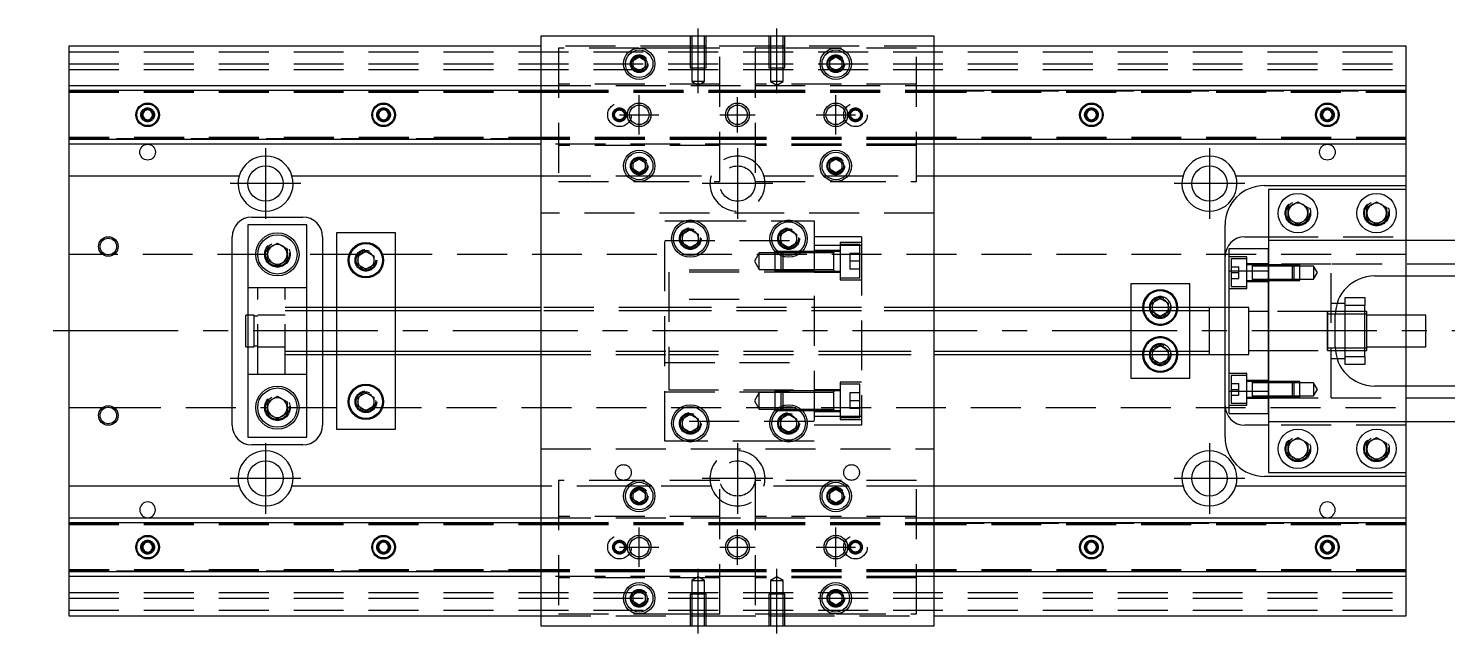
# Model space of a CAD drawing. Extents: x -10 to 547, y -285 to 77.
# Drawn here: x -10.3 to 350.6, y -77 to 77 of the extents above; entities that cross this region are included whole.
import ezdxf

# ---------------------------------------------------------------- set-up
doc = ezdxf.new("R2010")
doc.units = 0
doc.linetypes.add('CENTER', pattern=[50.8, 31.75, -6.35, 6.35, -6.35])
doc.linetypes.add('DASHED', pattern=[19.05, 12.7, -6.35])
doc.layers.get('0').update_dxf_attribs({"linetype": 'CONTINUOUS'})
doc.layers.add('CENTER', color=1, linetype='CENTER')

msp = doc.modelspace()

# ---------------------------------------------------------------- linework, layer by layer
at = {"color": 7, "linetype": 'CONTINUOUS'}
for p, q in [((0, 72.5), (0, 62.5)), ((120, 72.5), (0, 72.5)), ((220, 75), (120, 75)), ((120, 75), (120, -75)), ((220, -75), (220, 75)), ((340, 72.5), (220, 72.5)), ((340, 62.5), (340, 72.5)), ((143.5, 68.866026), (145, 69.73205)), ((143.5, 67.133974), (143.5, 68.866026)), ((145, 69.73205), (146.5, 68.866026)), ((146.5, 68.866026), (146.5, 67.133974)), ((193.5, 68.866026), (195, 69.73205)), ((193.5, 67.133974), (193.5, 68.866026)), ((195, 69.73205), (196.5, 68.866026)), ((196.5, 68.866026), (196.5, 67.133974)), ((145, 66.26795), (143.5, 67.133974)), ((146.5, 67.133974), (145, 66.26795)), ((195, 66.26795), (193.5, 67.133974)), ((196.5, 67.133974), (195, 66.26795)), ((0, 62.5), (120, 62.5)), ((0, 62.5), (0, 61.247728)), ((220, 62.5), (340, 62.5)), ((340, 61.247728), (340, 62.5)), ((0, 61.247728), (120, 61.247728)), ((0, 61.247728), (0, 48.752272)), ((220, 61.247728), (340, 61.247728)), ((340, 48.752272), (340, 61.247728)), ((18.75, 55.721688), (20, 56.443376)), ((18.75, 54.278312), (18.75, 55.721688)), ((20, 53.556624), (18.75, 54.278312)), ((20, 56.443376), (21.25, 55.721688)), ((21.25, 54.278312), (20, 53.556624)), ((21.25, 55.721688), (21.25, 54.278312)), ((78.75, 55.721688), (80, 56.443376)), ((78.75, 54.278312), (78.75, 55.721688)), ((80, 53.556624), (78.75, 54.278312)), ((80, 56.443376), (81.25, 55.721688)), ((81.25, 54.278312), (80, 53.556624)), ((81.25, 55.721688), (81.25, 54.278312)), ((258.75, 55.721688), (260, 56.443376)), ((258.75, 54.278312), (258.75, 55.721688)), ((260, 53.556624), (258.75, 54.278312)), ((260, 56.443376), (261.25, 55.721688)), ((261.25, 54.278312), (260, 53.556624)), ((261.25, 55.721688), (261.25, 54.278312)), ((318.75, 55.721688), (320, 56.443376)), ((318.75, 54.278312), (318.75, 55.721688)), ((320, 53.556624), (318.75, 54.278312)), ((320, 56.443376), (321.25, 55.721688)), ((321.25, 54.278312), (320, 53.556624)), ((321.25, 55.721688), (321.25, 54.278312)), ((120, 48.752272), (0, 48.752272)), ((0, 48.752272), (0, 47.5)), ((120, 47.5), (0, 47.5)), ((0, 47.5), (0, 39.5)), ((340, 48.752272), (220, 48.752272)), ((340, 47.5), (220, 47.5)), ((340, 47.5), (340, 48.752272)), ((340, 39.5), (340, 47.5)), ((143.5, 42.866026), (145, 43.73205)), ((145, 43.73205), (146.5, 42.866026)), ((193.5, 42.866026), (195, 43.73205)), ((195, 43.73205), (196.5, 42.866026)), ((143.5, 41.133974), (143.5, 42.866026)), ((145, 40.26795), (143.5, 41.133974)), ((146.5, 41.133974), (145, 40.26795)), ((146.5, 42.866026), (146.5, 41.133974)), ((193.5, 41.133974), (193.5, 42.866026)), ((195, 40.26795), (193.5, 41.133974)), ((196.5, 41.133974), (195, 40.26795)), ((196.5, 42.866026), (196.5, 41.133974)), ((0, 39.5), (43.291796, 39.5)), ((0, 39.5), (0, -39.5)), ((56.708204, 39.5), (120, 39.5)), ((220, 39.5), (283.291796, 39.5)), ((296.708204, 39.5), (340, 39.5)), ((304, 37), (340, 37)), ((340, 37), (340, 39.5)), ((340, 36), (340, 37)), ((340, 36), (305, 36)), ((305, 36), (305, 23)), ((310, 31.443376), (312.5, 32.886752)), ((312.5, 32.886752), (315, 31.443376)), ((330, 31.443376), (332.5, 32.886752)), ((332.5, 32.886752), (335, 31.443376)), ((340, 23), (340, 36)), ((46.5, 29), (59.5, 29)), ((310, 28.556624), (310, 31.443376)), ((315, 31.443376), (315, 28.556624)), ((330, 28.556624), (330, 31.443376)), ((335, 31.443376), (335, 28.556624)), ((60.5, 27), (45.5, 27)), ((45.5, 27), (45.5, -27)), ((60.5, -27), (60.5, 27)), ((156, 24.6547), (158, 25.809402)), ((158, 25.809402), (160, 24.6547)), ((181, 24.6547), (183, 25.809402)), ((183, 25.809402), (185, 24.6547)), ((294, 6), (294, 27)), ((312.5, 27.113248), (310, 28.556624)), ((315, 28.556624), (312.5, 27.113248)), ((332.5, 27.113248), (330, 28.556624)), ((335, 28.556624), (332.5, 27.113248)), ((41.5, -24), (41.5, 24)), ((50.5, 20.943376), (53, 22.386752)), ((53, 22.386752), (55.5, 20.943376)), ((64.5, 24), (64.5, 6)), ((83, 25), (68, 25)), ((68, 25), (68, 6)), ((83, 6), (83, 25)), ((156, 22.3453), (156, 24.6547)), ((158, 21.190598), (156, 22.3453)), ((160, 22.3453), (158, 21.190598)), ((160, 24.6547), (160, 22.3453)), ((181, 22.3453), (181, 24.6547)), ((183, 21.190598), (181, 22.3453)), ((185, 22.3453), (183, 21.190598)), ((185, 24.6547), (185, 22.3453)), ((299, 24), (305, 24)), ((305, 23), (305, 15.32971)), ((377, 23), (305, 23)), ((50.5, 18.056624), (50.5, 20.943376)), ((53, 16.613248), (50.5, 18.056624)), ((55.5, 18.056624), (53, 16.613248)), ((55.5, 20.943376), (55.5, 18.056624)), ((73.5, 19.1547), (75.5, 20.309402)), ((73.5, 16.8453), (73.5, 19.1547)), ((75.5, 20.309402), (77.5, 19.1547)), ((77.5, 19.1547), (77.5, 16.8453)), ((295, 15.32971), (295, 21)), ((295, 21), (305, 21)), ((75.5, 15.690598), (73.5, 16.8453)), ((77.5, 16.8453), (75.5, 15.690598)), ((295, 15.32971), (305, 15.32971)), ((295, -15.32971), (295, 15.32971)), ((305, 15.32971), (305, -15.32971)), ((305, -15.32971), (305, 15.32971)), ((285, 12), (270, 12)), ((270, 12), (270, 6)), ((285, 6), (285, 12)), ((332, 14), (357, 14)), ((340, 4), (340, 14)), ((275.5, 7.1547), (277.5, 8.309402)), ((277.5, 8.309402), (279.5, 7.1547)), ((324.5, 8.5), (329.5, 8.5)), ((324.5, 6.5), (324.5, 8.5)), ((329.5, 8.5), (329.5, 6.5)), ((45, 0), (45, 4)), ((45.5, 4), (45, 4)), ((120, 6), (60.5, 6)), ((290, 6), (220, 6)), ((275.5, 6), (275.5, 7.1547)), ((279.5, 7.1547), (279.5, 6)), ((290, 6), (289.995, 6)), ((290, -6.000006), (290, 6.000006)), ((290, 5.125), (290, 6.000006)), ((290, -5.999164), (290, 6)), ((290.005, 6), (290, 6)), ((295, 6), (290, 6)), ((290, -5.125), (290, 5.125)), ((322, -4), (322, 4)), ((324.5, 4.25), (322.003126, 4.25)), ((324.5, 7), (322.460608, 7)), ((329.5, 6.5), (324.5, 6.5)), ((324.5, -6.5), (324.5, 6.5)), ((329.5, 4.25), (324.5, 4.25)), ((329.5, -6.5), (329.5, 6.5)), ((330, 5), (329.5, 5)), ((330, 4.25), (329.5, 4.25)), ((330, 0), (330, 5)), ((345, 4), (330, 4)), ((345, 0), (345, 4)), ((45, -4), (45, 0)), ((330, -5), (330, 0)), ((345, -4), (345, 0)), ((45, -4), (45.5, -4)), ((60.5, -6), (120, -6)), ((64.5, -6), (64.5, -24)), ((68, -6), (68, -25)), ((83, -25), (83, -6)), ((220, -6), (290, -6)), ((270, -6), (270, -12)), ((275.5, -7.1547), (275.5, -6)), ((277.5, -8.309402), (275.5, -7.1547)), ((279.5, -7.1547), (277.5, -8.309402)), ((279.5, -6), (279.5, -7.1547)), ((285, -12), (285, -6)), ((289.995, -6), (290, -6)), ((290, -6.000006), (290, -5.125)), ((290, -6), (290, -5.999164)), ((290, -6), (290.005, -6)), ((290, -6), (295, -6)), ((294, -27), (294, -6)), ((322.003126, -4.25), (324.5, -4.25)), ((322.460608, -7), (324.5, -7)), ((324.5, -4.25), (329.5, -4.25)), ((324.5, -6.5), (329.5, -6.5)), ((324.5, -8.5), (324.5, -6.5)), ((329.5, -4.25), (330, -4.25)), ((329.5, -5), (330, -5)), ((329.5, -6.5), (329.5, -8.5)), ((330, -4), (345, -4)), ((340, -14), (340, -4)), ((329.5, -8.5), (324.5, -8.5)), ((270, -12), (285, -12)), ((357, -14), (332, -14)), ((50.5, -18.056624), (53, -16.613248)), ((53, -16.613248), (55.5, -18.056624)), ((73.5, -16.8453), (75.5, -15.690598)), ((73.5, -19.1547), (73.5, -16.8453)), ((75.5, -15.690598), (77.5, -16.8453)), ((77.5, -16.8453), (77.5, -19.1547)), ((295, -15.32971), (305, -15.32971)), ((295, -21), (295, -15.32971)), ((305, -15.32971), (305, -23)), ((50.5, -20.943376), (50.5, -18.056624)), ((53, -22.386752), (50.5, -20.943376)), ((55.5, -20.943376), (53, -22.386752)), ((55.5, -18.056624), (55.5, -20.943376)), ((75.5, -20.309402), (73.5, -19.1547)), ((77.5, -19.1547), (75.5, -20.309402)), ((156, -22.3453), (158, -21.190598)), ((158, -21.190598), (160, -22.3453)), ((181, -22.3453), (183, -21.190598)), ((183, -21.190598), (185, -22.3453)), ((295, -21), (305, -21)), ((68, -25), (83, -25)), ((156, -24.6547), (156, -22.3453)), ((158, -25.809402), (156, -24.6547)), ((160, -24.6547), (158, -25.809402)), ((160, -22.3453), (160, -24.6547)), ((181, -24.6547), (181, -22.3453)), ((183, -25.809402), (181, -24.6547)), ((185, -24.6547), (183, -25.809402)), ((185, -22.3453), (185, -24.6547)), ((305, -24), (299, -24)), ((305, -23), (377, -23)), ((305, -23), (305, -36)), ((340, -36), (340, -23)), ((45.5, -27), (60.5, -27)), ((310, -28.556624), (312.5, -27.113248)), ((310, -31.443376), (310, -28.556624)), ((312.5, -27.113248), (315, -28.556624)), ((315, -28.556624), (315, -31.443376)), ((330, -28.556624), (332.5, -27.113248)), ((330, -31.443376), (330, -28.556624)), ((332.5, -27.113248), (335, -28.556624)), ((335, -28.556624), (335, -31.443376)), ((59.5, -29), (46.5, -29)), ((312.5, -32.886752), (310, -31.443376)), ((315, -31.443376), (312.5, -32.886752)), ((332.5, -32.886752), (330, -31.443376)), ((335, -31.443376), (332.5, -32.886752)), ((305, -36), (340, -36)), ((340, -37), (340, -36)), ((43.291796, -39.5), (0, -39.5)), ((0, -39.5), (0, -47.5)), ((120, -39.5), (56.708204, -39.5)), ((283.291796, -39.5), (220, -39.5)), ((340, -39.5), (296.708204, -39.5)), ((340, -37), (304, -37)), ((340, -39.5), (340, -37)), ((340, -47.5), (340, -39.5)), ((143.5, -41.133974), (145, -40.26795)), ((143.5, -42.866026), (143.5, -41.133974)), ((145, -43.73205), (143.5, -42.866026)), ((145, -40.26795), (146.5, -41.133974)), ((146.5, -42.866026), (145, -43.73205)), ((146.5, -41.133974), (146.5, -42.866026)), ((193.5, -41.133974), (195, -40.26795)), ((193.5, -42.866026), (193.5, -41.133974)), ((195, -43.73205), (193.5, -42.866026)), ((195, -40.26795), (196.5, -41.133974)), ((196.5, -42.866026), (195, -43.73205)), ((196.5, -41.133974), (196.5, -42.866026)), ((0, -47.5), (120, -47.5)), ((0, -47.5), (0, -48.752272)), ((0, -48.752272), (120, -48.752272)), ((0, -48.752272), (0, -61.247728)), ((220, -47.5), (340, -47.5)), ((220, -48.752272), (340, -48.752272)), ((340, -48.752272), (340, -47.5)), ((340, -61.247728), (340, -48.752272)), ((18.75, -54.278312), (20, -53.556624)), ((20, -53.556624), (21.25, -54.278312)), ((78.75, -54.278312), (80, -53.556624)), ((80, -53.556624), (81.25, -54.278312)), ((258.75, -54.278312), (260, -53.556624)), ((260, -53.556624), (261.25, -54.278312)), ((318.75, -54.278312), (320, -53.556624)), ((320, -53.556624), (321.25, -54.278312)), ((18.75, -55.721688), (18.75, -54.278312)), ((20, -56.443376), (18.75, -55.721688)), ((21.25, -55.721688), (20, -56.443376)), ((21.25, -54.278312), (21.25, -55.721688)), ((78.75, -55.721688), (78.75, -54.278312)), ((80, -56.443376), (78.75, -55.721688)), ((81.25, -55.721688), (80, -56.443376)), ((81.25, -54.278312), (81.25, -55.721688)), ((258.75, -55.721688), (258.75, -54.278312)), ((260, -56.443376), (258.75, -55.721688)), ((261.25, -55.721688), (260, -56.443376)), ((261.25, -54.278312), (261.25, -55.721688)), ((318.75, -55.721688), (318.75, -54.278312)), ((320, -56.443376), (318.75, -55.721688)), ((321.25, -55.721688), (320, -56.443376)), ((321.25, -54.278312), (321.25, -55.721688)), ((0, -61.247728), (0, -62.5)), ((120, -61.247728), (0, -61.247728)), ((340, -61.247728), (220, -61.247728)), ((340, -62.5), (340, -61.247728)), ((120, -62.5), (0, -62.5)), ((0, -62.5), (0, -72.5)), ((340, -62.5), (220, -62.5)), ((340, -72.5), (340, -62.5)), ((143.5, -67.133974), (145, -66.26795)), ((143.5, -68.866026), (143.5, -67.133974)), ((145, -66.26795), (146.5, -67.133974)), ((146.5, -67.133974), (146.5, -68.866026)), ((193.5, -67.133974), (195, -66.26795)), ((193.5, -68.866026), (193.5, -67.133974)), ((195, -66.26795), (196.5, -67.133974)), ((196.5, -67.133974), (196.5, -68.866026)), ((145, -69.73205), (143.5, -68.866026)), ((146.5, -68.866026), (145, -69.73205)), ((195, -69.73205), (193.5, -68.866026)), ((196.5, -68.866026), (195, -69.73205)), ((0, -72.5), (120, -72.5)), ((120, -75), (220, -75)), ((220, -72.5), (340, -72.5))]:
    msp.add_line(p, q, dxfattribs=at)
at = {"color": 3, "linetype": 'DASHED'}
for p, q in [((158.000006, 72.5), (120, 72.5)), ((158.000006, 75), (158.000006, 67)), ((161.999994, 72.5), (158.000006, 72.5)), ((158.35, 75), (158.35, 67)), ((161.65, 67), (161.65, 75)), ((161.999994, 67), (161.999994, 75)), ((178.000006, 72.5), (161.999994, 72.5)), ((178.000006, 75), (178.000006, 67)), ((181.999994, 72.5), (178.000006, 72.5)), ((178.35, 75), (178.35, 67)), ((181.65, 67), (181.65, 75)), ((181.999994, 67), (181.999994, 75)), ((220, 72.5), (181.999994, 72.5)), ((0, 71), (340, 71)), ((145, 72), (124.5, 72)), ((124.5, 72), (124.5, 38)), ((158.000006, 72), (145, 72)), ((161.999994, 72), (158.000006, 72)), ((165.5, 72), (161.999994, 72)), ((165.5, 38), (165.5, 72)), ((174.5, 72), (174.5, 38)), ((178.000006, 72), (174.5, 72)), ((181.999994, 72), (178.000006, 72)), ((195, 72), (181.999994, 72)), ((215.5, 72), (195, 72)), ((215.5, 38), (215.5, 72)), ((0, 68), (340, 68)), ((0, 66.5), (340, 66.5)), ((146.973226, 68.326156), (147, 68)), ((158.000006, 67), (161.999994, 67)), ((158.35, 67), (158.35, 63.5)), ((161.65, 63.5), (161.65, 67)), ((178.000006, 67), (181.999994, 67)), ((178.35, 67), (178.35, 63.5)), ((181.65, 63.5), (181.65, 67)), ((196.973226, 68.326156), (197, 68)), ((120, 62.5), (174.5, 62.5)), ((165.5, 62.8), (124.5, 62.8)), ((161.65, 63.5), (158.35, 63.5)), ((158.35, 63.5), (160, 62.547372)), ((160, 62.547372), (161.65, 63.5)), ((215.5, 62.8), (174.5, 62.8)), ((174.5, 62.5), (215.5, 62.5)), ((181.65, 63.5), (178.35, 63.5)), ((178.35, 63.5), (180, 62.547372)), ((180, 62.547372), (181.65, 63.5)), ((215.5, 62.5), (220, 62.5)), ((0, 61.1147), (120, 61.1147)), ((0, 61.1), (124.5, 61.1)), ((0, 60.8), (124.5, 60.8)), ((120, 61.247728), (124.5, 61.247728)), ((120, 61.1147), (124.5, 61.1147)), ((124.5, 61.247728), (165.5, 61.247728)), ((124.5, 61.1147), (165.5, 61.1147)), ((124.5, 61.1), (165.5, 61.1)), ((124.5, 61.1), (165.5, 61.1)), ((124.5, 60.8), (165.5, 60.8)), ((124.5, 60.8), (165.5, 60.8)), ((165.5, 61.247728), (174.5, 61.247728)), ((165.5, 61.1147), (174.5, 61.1147)), ((165.5, 61.1), (174.5, 61.1)), ((165.5, 60.8), (174.5, 60.8)), ((174.5, 61.247728), (215.5, 61.247728)), ((174.5, 61.1147), (215.5, 61.1147)), ((174.5, 61.1), (215.5, 61.1)), ((174.5, 60.8), (215.5, 60.8)), ((215.5, 61.247728), (220, 61.247728)), ((215.5, 61.1147), (220, 61.1147)), ((215.5, 61.1), (340, 61.1)), ((215.5, 60.8), (340, 60.8)), ((220, 61.1147), (340, 61.1147)), ((21.477374, 55.25955), (21.5, 55)), ((78.5, 55), (78.52041, 55.24661)), ((258.5, 55), (258.52041, 55.24661)), ((321.477374, 55.25955), (321.5, 55)), ((124.5, 49.2), (0, 49.2)), ((124.5, 48.9), (0, 48.9)), ((120, 48.8853), (0, 48.8853)), ((124.5, 48.8853), (120, 48.8853)), ((124.5, 48.752272), (120, 48.752272)), ((174.5, 47.5), (120, 47.5)), ((165.5, 49.2), (124.5, 49.2)), ((165.5, 48.9), (124.5, 48.9)), ((165.5, 48.8853), (124.5, 48.8853)), ((165.5, 48.752272), (124.5, 48.752272)), ((165.5, 47.2), (124.5, 47.2)), ((174.5, 49.2), (165.5, 49.2)), ((174.5, 48.9), (165.5, 48.9)), ((174.5, 48.8853), (165.5, 48.8853)), ((174.5, 48.752272), (165.5, 48.752272)), ((215.5, 49.2), (174.5, 49.2)), ((215.5, 48.9), (174.5, 48.9)), ((215.5, 48.8853), (174.5, 48.8853)), ((215.5, 48.752272), (174.5, 48.752272)), ((215.5, 47.5), (174.5, 47.5)), ((215.5, 47.2), (174.5, 47.2)), ((340, 49.2), (215.5, 49.2)), ((340, 48.9), (215.5, 48.9)), ((220, 48.8853), (215.5, 48.8853)), ((220, 48.752272), (215.5, 48.752272)), ((220, 47.5), (215.5, 47.5)), ((340, 48.8853), (220, 48.8853)), ((143, 42), (143.030168, 42.346066)), ((196.973226, 42.326156), (197, 42)), ((120, 39.5), (141.877502, 39.5)), ((124.5, 38), (145, 38)), ((141.877502, 39.5), (142.55051, 39.5)), ((142.55051, 39.5), (147.44949, 39.5)), ((145, 38), (165.5, 38)), ((147.44949, 39.5), (148.122498, 39.5)), ((148.122498, 39.5), (163.291796, 39.5)), ((174.5, 38), (195, 38)), ((176.708204, 39.5), (191.877502, 39.5)), ((191.877502, 39.5), (192.55051, 39.5)), ((192.55051, 39.5), (197.44949, 39.5)), ((195, 38), (215.5, 38)), ((197.44949, 39.5), (198.122498, 39.5)), ((198.122498, 39.5), (215.5, 39.5)), ((215.5, 39.5), (220, 39.5)), ((220, 30), (120, 30)), ((309.5, 30), (309.520026, 30.346056)), ((335.477798, 30.364306), (335.5, 30)), ((151.5, 28), (156.47931, 28)), ((151.5, -28), (151.5, 28)), ((156.47931, 28), (159.52069, 28)), ((159.52069, 28), (181.47931, 28)), ((181.47931, 28), (184.52069, 28)), ((184.52069, 28), (189.5, 28)), ((189.5, 28), (189.5, -28)), ((151.5, 23), (189.5, 23)), ((160.483582, 23.786038), (160.5, 23.5)), ((185.483582, 23.786038), (185.5, 23.5)), ((201.5, 24), (189.5, 24)), ((201.5, 21.748564), (189.5, 21.748564)), ((196.1, 22.50352), (196.1, 13.00352)), ((201.5, 22.50352), (196.1, 22.50352)), ((201.1, 22.00352), (196.1, 22.00352)), ((201.1, 13.50352), (201.1, 22.00352)), ((201.5, 24), (201.5, 21.748564)), ((201.5, 21.748564), (201.5, -21.748564)), ((305, 24), (340, 24)), ((340, 14), (340, 23)), ((9.359688, 19.5), (0, 19.5)), ((50.5, 19.5), (10.640312, 19.5)), ((74.030306, 19.5), (55.5, 19.5)), ((55.977798, 19.864306), (56, 19.5)), ((73, 18), (73.012884, 18.253488)), ((340, 19.5), (76.969694, 19.5)), ((175.5, 19.85352), (174.287564, 17.75352)), ((175.5, 15.65352), (175.5, 19.85352)), ((179.5, 19.85352), (175.5, 19.85352)), ((179.5, 20.253516), (179.5, 15.253526)), ((179.532604, 20.253516), (179.5, 20.253516)), ((181.1, 19.85352), (179.5, 19.85352)), ((180.25722, 20.253516), (179.532604, 20.253516)), ((181.5, 20.253518), (180.25722, 20.253516)), ((181.5, 20.25352), (181.1, 19.85352)), ((181.1, 19.698356), (181.1, 19.85352)), ((185.183046, 19.85352), (181.1, 19.85352)), ((181.1, 19.146554), (181.1, 19.698356)), ((181.1, 15.65352), (181.1, 19.146554)), ((181.5, 20.25352), (181.5, 19.523506)), ((185.742786, 20.25352), (181.5, 20.25352)), ((185.74278, 20.253516), (181.5, 20.253518)), ((181.5, 19.523506), (181.5, 18.99306)), ((181.5, 18.99306), (181.5, 15.25352)), ((186.04396, 19.85352), (185.183046, 19.85352)), ((186.467396, 20.253516), (185.74278, 20.253516)), ((186.467402, 20.25352), (185.742786, 20.25352)), ((189.5, 19.85352), (186.04396, 19.85352)), ((189.5, 20.253516), (186.467396, 20.253516)), ((189.5, 20.25352), (186.467402, 20.25352)), ((196.1, 20.50352), (189.5, 20.50352)), ((194.505, 20.25352), (189.5, 20.25352)), ((194.5, 19.85352), (189.5, 19.85352)), ((196.1, 20.25352), (194.495, 20.25352)), ((194.5, 15.253516), (194.5, 20.253526)), ((194.5, 15.253516), (194.5, 20.253526)), ((194.5, 19.996122), (194.5, 20.25352)), ((194.5, 20.25352), (194.5, 19.996072)), ((194.5, 15.51097), (194.5, 19.996122)), ((198.6, 19.75352), (198.6, 17.75352)), ((201.1, 19.75352), (198.6, 19.75352)), ((299.5, 18.849242), (295, 18.849242)), ((295.5, 18.349242), (295.5, 11.349242)), ((299.5, 18.349242), (295.5, 18.349242)), ((299.5, 10.849242), (299.5, 18.849242)), ((305, 15.32971), (305, 21)), ((189.5, 15.5), (151.5, 15.5)), ((152.5, 15), (152.5, -15)), ((189.5, 15), (152.5, 15)), ((174.287564, 17.75352), (175.5, 15.65352)), ((175.5, 15.65352), (179.5, 15.65352)), ((179.5, 15.65352), (181.1, 15.65352)), ((179.5, 15.253526), (181.5, 15.253524)), ((181.1, 15.65352), (189.5, 15.65352)), ((181.1, 15.65352), (181.5, 15.25352)), ((181.5, 15.253524), (189.5, 15.253526)), ((181.5, 15.25352), (189.5, 15.25352)), ((189.5, 15.65352), (194.5, 15.65352)), ((189.5, 15.25352), (194.505, 15.25352)), ((189.5, 15.00352), (196.1, 15.00352)), ((194.495, 15.25352), (196.1, 15.25352)), ((194.5, 15.510988), (194.5, 15.25352)), ((194.5, 15.25352), (194.5, 15.51097)), ((198.6, 17.75352), (198.6, 15.75352)), ((201.1, 17.75352), (198.6, 17.75352)), ((201.1, 15.75352), (198.6, 15.75352)), ((295.5, 16.349242), (297.5, 16.349242)), ((295.5, 14.849242), (297.5, 14.849242)), ((297.5, 14.849242), (297.5, 16.349242)), ((297.5, 13.349242), (297.5, 14.849242)), ((305, 17.099242), (299.5, 17.099242)), ((300.9, 16.849242), (299.5, 16.849242)), ((300.9, 16.849242), (300.895, 16.849242)), ((300.9, 16.849248), (300.9, 12.849238)), ((300.9, 16.849248), (300.9, 12.849238)), ((300.9, 16.849242), (300.9, 16.63278)), ((300.905, 16.849242), (300.9, 16.849242)), ((305, 16.849242), (300.9, 16.849242)), ((300.9, 16.63278), (300.9, 13.065704)), ((305, 16.499242), (300.9, 16.499242)), ((321, 17), (305, 17)), ((311.15, 16.849242), (305, 16.849242)), ((311.15, 16.849238), (305, 16.849238)), ((311.5, 16.499242), (305, 16.499242)), ((311.15, 12.849242), (311.15, 16.849242)), ((311.5, 16.499242), (311.15, 16.849242)), ((313, 16.849238), (311.15, 16.849238)), ((311.5, 16.499242), (311.5, 13.199242)), ((313, 16.499242), (311.5, 16.499242)), ((313, 12.849248), (313, 16.849238)), ((316.5, 16.499242), (313, 16.499242)), ((316.5, 16.499242), (316.5, 13.199242)), ((317.452628, 14.849242), (316.5, 16.499242)), ((316.5, 13.199242), (317.452628, 14.849242)), ((321, -17), (321, 17)), ((372, 17), (321, 17)), ((48, 11), (45.5, 11)), ((48, -11), (48, 11)), ((55, 11), (48, 11)), ((55, -11), (55, 11)), ((60.5, 11), (55, 11)), ((196.1, 13.50352), (201.1, 13.50352)), ((196.1, 13.00352), (201.5, 13.00352)), ((295, 10.849242), (299.5, 10.849242)), ((295.5, 13.349242), (297.5, 13.349242)), ((295.5, 11.349242), (299.5, 11.349242)), ((299.5, 12.849242), (300.9, 12.849242)), ((299.5, 12.599242), (305, 12.599242)), ((300.895, 12.849242), (300.9, 12.849242)), ((300.9, 13.199242), (305, 13.199242)), ((300.9, 13.065704), (300.9, 12.849242)), ((300.9, 12.849242), (300.905, 12.849242)), ((300.9, 12.849242), (305, 12.849242)), ((305, 13.199242), (311.5, 13.199242)), ((305, 12.849248), (311.15, 12.849248)), ((305, 12.849242), (311.15, 12.849242)), ((311.15, 12.849242), (311.5, 13.199242)), ((311.15, 12.849248), (313, 12.849248)), ((311.5, 13.199242), (313, 13.199242)), ((313, 13.199242), (316.5, 13.199242)), ((189.5, 8), (151.5, 8)), ((47.1, 4), (45.5, 4)), ((47.1, 0), (47.1, 4)), ((48, 3.8), (47.1, 3.8)), ((55, 4), (48, 4)), ((60.5, 6), (55, 6)), ((60.5, 5.125), (55, 5.125)), ((64.5, 6), (64.5, 5.125)), ((64.5, 5.125), (64.5, -5.125)), ((68, 6), (68, 5.125)), ((68, 5.125), (68, -5.125)), ((83, 5.125), (83, 6)), ((83, -5.125), (83, 5.125)), ((152.5, 6), (120, 6)), ((152.5, 5.125), (120, 5.125)), ((201.5, 6), (152.5, 6)), ((201.5, 5.125), (152.5, 5.125)), ((220, 6), (201.5, 6)), ((220, 5.125), (201.5, 5.125)), ((270, 6), (270, 5.125)), ((270, 5.125), (270, -5.125)), ((275.5, 5.125), (275.5, 6)), ((275.5, 4.8453), (275.5, 5.125)), ((277.5, 3.690598), (275.5, 4.8453)), ((279.5, 4.8453), (277.5, 3.690598)), ((279.5, 6), (279.5, 5.125)), ((279.5, 5.125), (279.5, 4.8453)), ((279.983582, 6.286038), (280, 6)), ((285, 5.125), (285, 6)), ((285, -5.125), (285, 5.125)), ((294, -6), (294, 6)), ((300, 6), (295, 6)), ((300, 0), (300, 6)), ((305, 5), (300, 5)), ((320.005, 5), (305, 5)), ((321, 5), (319.995, 5)), ((320, -5.000006), (320, 5.000006)), ((320, 4.25), (320, 5.000006)), ((320, 4.43509), (320, 5)), ((320, 5), (320, 4.435078)), ((320, 4.435078), (320, -4.435962)), ((320, 4.25), (320, -4.25)), ((321, 4.25), (320, 4.25)), ((322.460608, 7), (321, 7)), ((322.050126, 5), (321, 5)), ((322.003126, 4.25), (321, 4.25)), ((324.5, 5), (322.050126, 5)), ((329.5, 5), (324.5, 5)), ((340, -4), (340, 4)), ((47.1, -4), (47.1, 0)), ((300, -6), (300, 0)), ((45.5, -4), (47.1, -4)), ((47.1, -3.8), (48, -3.8)), ((48, -4), (55, -4)), ((55, -5.125), (60.5, -5.125)), ((55, -6), (60.5, -6)), ((64.5, -5.125), (64.5, -6)), ((68, -5.125), (68, -6)), ((83, -6), (83, -5.125)), ((120, -5.125), (152.5, -5.125)), ((120, -6), (152.5, -6)), ((152.5, -5.125), (201.5, -5.125)), ((152.5, -6), (201.5, -6)), ((201.5, -5.125), (220, -5.125)), ((201.5, -6), (220, -6)), ((270, -5.125), (270, -6)), ((275.5, -4.8453), (277.5, -3.690598)), ((275.5, -5.125), (275.5, -4.8453)), ((275.5, -6), (275.5, -5.125)), ((277.5, -3.690598), (279.5, -4.8453)), ((279.5, -4.8453), (279.5, -5.125)), ((279.5, -5.125), (279.5, -6)), ((279.983582, -5.713962), (280, -6)), ((285, -6), (285, -5.125)), ((295, -6), (300, -6)), ((300, -5), (305, -5)), ((305, -5), (320.005, -5)), ((319.995, -5), (321, -5)), ((320, -5.000006), (320, -4.25)), ((320, -4.25), (321, -4.25)), ((320, -5), (320, -4.435962)), ((320, -4.435962), (320, -5)), ((321, -4.25), (322.003126, -4.25)), ((321, -5), (322.050126, -5)), ((321, -7), (322.460608, -7)), ((322.050126, -5), (324.5, -5)), ((324.5, -5), (329.5, -5)), ((151.5, -8), (189.5, -8)), ((45.5, -11), (48, -11)), ((48, -11), (55, -11)), ((55, -11), (60.5, -11)), ((196.1, -13.00352), (196.1, -22.50352)), ((201.5, -13.00352), (196.1, -13.00352)), ((201.1, -13.50352), (196.1, -13.50352)), ((201.1, -22.00352), (201.1, -13.50352)), ((299.5, -10.849242), (295, -10.849242)), ((295.5, -11.349242), (295.5, -18.349242)), ((299.5, -11.349242), (295.5, -11.349242)), ((295.5, -13.349242), (297.5, -13.349242)), ((297.5, -14.849242), (297.5, -13.349242)), ((299.5, -18.849242), (299.5, -10.849242)), ((305, -12.599242), (299.5, -12.599242)), ((300.9, -12.849242), (299.5, -12.849242)), ((300.9, -12.849242), (300.895, -12.849242)), ((300.9, -12.849238), (300.9, -16.849248)), ((300.9, -12.849238), (300.9, -16.849248)), ((300.9, -12.849242), (300.9, -13.065704)), ((300.905, -12.849242), (300.9, -12.849242)), ((305, -12.849242), (300.9, -12.849242)), ((300.9, -13.065704), (300.9, -16.63278)), ((305, -13.199242), (300.9, -13.199242)), ((311.15, -12.849242), (305, -12.849242)), ((311.15, -12.849248), (305, -12.849248)), ((311.5, -13.199242), (305, -13.199242)), ((311.15, -16.849242), (311.15, -12.849242)), ((311.5, -13.199242), (311.15, -12.849242)), ((313, -12.849248), (311.15, -12.849248)), ((311.5, -13.199242), (311.5, -16.499242)), ((313, -13.199242), (311.5, -13.199242)), ((313, -16.849238), (313, -12.849248)), ((316.5, -13.199242), (313, -13.199242)), ((316.5, -13.199242), (316.5, -16.499242)), ((317.452628, -14.849242), (316.5, -13.199242)), ((340, -23), (340, -14)), ((77.983582, -17.713962), (78, -18)), ((151.5, -15.5), (189.5, -15.5)), ((152.5, -15), (189.5, -15)), ((175.5, -15.65352), (174.287564, -17.75352)), ((174.287564, -17.75352), (175.5, -19.85352)), ((175.5, -19.85352), (175.5, -15.65352)), ((179.5, -15.65352), (175.5, -15.65352)), ((179.5, -15.253526), (179.5, -20.253516)), ((181.499994, -15.253526), (179.5, -15.253526)), ((181.1, -15.65352), (179.5, -15.65352)), ((181.5, -15.25352), (181.1, -15.65352)), ((181.1, -19.146554), (181.1, -15.65352)), ((189.5, -15.65352), (181.1, -15.65352)), ((189.5, -15.253526), (181.499994, -15.253526)), ((181.5, -15.25352), (181.5, -18.99306)), ((189.5, -15.25352), (181.5, -15.25352)), ((196.1, -15.00352), (189.5, -15.00352)), ((194.505, -15.25352), (189.5, -15.25352)), ((194.5, -15.65352), (189.5, -15.65352)), ((196.1, -15.25352), (194.495, -15.25352)), ((194.5, -20.253526), (194.5, -15.253516)), ((194.5, -20.253526), (194.5, -15.253516)), ((194.5, -15.51092), (194.5, -15.25352)), ((194.5, -15.25352), (194.5, -15.51097)), ((194.5, -19.996072), (194.5, -15.51092)), ((198.6, -15.75352), (198.6, -17.75352)), ((201.1, -15.75352), (198.6, -15.75352)), ((198.6, -17.75352), (198.6, -19.75352)), ((201.1, -17.75352), (198.6, -17.75352)), ((295.5, -14.849242), (297.5, -14.849242)), ((295.5, -16.349242), (297.5, -16.349242)), ((297.5, -16.349242), (297.5, -14.849242)), ((299.5, -16.849242), (300.9, -16.849242)), ((299.5, -17.099242), (305, -17.099242)), ((300.895, -16.849242), (300.9, -16.849242)), ((300.9, -16.499242), (305, -16.499242)), ((300.9, -16.63278), (300.9, -16.849242)), ((300.9, -16.849242), (300.905, -16.849242)), ((300.9, -16.849242), (305, -16.849242)), ((305, -21), (305, -15.32971)), ((305, -16.499242), (311.5, -16.499242)), ((305, -16.849238), (311.15, -16.849238)), ((305, -16.849242), (311.15, -16.849242)), ((305, -17), (321, -17)), ((311.15, -16.849242), (311.5, -16.499242)), ((311.15, -16.849238), (313, -16.849238)), ((311.5, -16.499242), (313, -16.499242)), ((313, -16.499242), (316.5, -16.499242)), ((316.5, -16.499242), (317.452628, -14.849242)), ((321, -17), (372, -17)), ((0, -19.5), (9.359688, -19.5)), ((10.640312, -19.5), (50.5, -19.5)), ((55.5, -19.5), (74.030306, -19.5)), ((55.977798, -19.135694), (56, -19.5)), ((76.969694, -19.5), (340, -19.5)), ((175.5, -19.85352), (179.5, -19.85352)), ((179.5, -19.85352), (181.1, -19.85352)), ((179.5, -20.253516), (179.532604, -20.253516)), ((179.532604, -20.253516), (180.25722, -20.253516)), ((180.25722, -20.253516), (181.499994, -20.253516)), ((181.1, -19.698356), (181.1, -19.146554)), ((181.1, -19.85352), (181.1, -19.698356)), ((181.1, -19.85352), (185.183046, -19.85352)), ((181.1, -19.85352), (181.5, -20.25352)), ((181.499994, -20.253516), (185.74278, -20.253516)), ((181.5, -18.99306), (181.5, -19.523506)), ((181.5, -19.523506), (181.5, -20.25352)), ((181.5, -20.25352), (185.742786, -20.25352)), ((185.183046, -19.85352), (186.04396, -19.85352)), ((185.74278, -20.253516), (186.467396, -20.253516)), ((185.742786, -20.25352), (186.467402, -20.25352)), ((186.04396, -19.85352), (189.5, -19.85352)), ((186.467396, -20.253516), (189.5, -20.253516)), ((186.467402, -20.25352), (189.5, -20.25352)), ((189.5, -19.85352), (194.5, -19.85352)), ((189.5, -20.25352), (194.505, -20.25352)), ((189.5, -20.50352), (196.1, -20.50352)), ((194.495, -20.25352), (196.1, -20.25352)), ((194.5, -19.996054), (194.5, -20.25352)), ((194.5, -20.25352), (194.5, -19.996072)), ((201.1, -19.75352), (198.6, -19.75352)), ((295, -18.849242), (299.5, -18.849242)), ((295.5, -18.349242), (299.5, -18.349242)), ((189.5, -23), (151.5, -23)), ((160.483582, -23.213962), (160.5, -23.5)), ((185.483582, -23.213962), (185.5, -23.5)), ((201.5, -21.748564), (189.5, -21.748564)), ((201.5, -24), (189.5, -24)), ((196.1, -22.00352), (201.1, -22.00352)), ((196.1, -22.50352), (201.5, -22.50352)), ((201.5, -21.748564), (201.5, -24)), ((340, -24), (305, -24)), ((156.47931, -28), (151.5, -28)), ((159.52069, -28), (156.47931, -28)), ((181.47931, -28), (159.52069, -28)), ((184.52069, -28), (181.47931, -28)), ((189.5, -28), (184.52069, -28)), ((120, -30), (220, -30)), ((309.5, -30), (309.520026, -29.653944)), ((335.477798, -29.635694), (335.5, -30)), ((141.877502, -39.5), (120, -39.5)), ((145, -38), (124.5, -38)), ((124.5, -38), (124.5, -72)), ((142.55051, -39.5), (141.877502, -39.5)), ((147.44949, -39.5), (142.55051, -39.5)), ((165.5, -38), (145, -38)), ((148.122498, -39.5), (147.44949, -39.5)), ((163.291796, -39.5), (148.122498, -39.5)), ((165.5, -72), (165.5, -38)), ((174.5, -38), (174.5, -72)), ((195, -38), (174.5, -38)), ((191.877502, -39.5), (176.708204, -39.5)), ((192.55051, -39.5), (191.877502, -39.5)), ((197.44949, -39.5), (192.55051, -39.5)), ((215.5, -38), (195, -38)), ((198.122498, -39.5), (197.44949, -39.5)), ((215.5, -39.5), (198.122498, -39.5)), ((215.5, -72), (215.5, -38)), ((220, -39.5), (215.5, -39.5)), ((146.973226, -41.673844), (147, -42)), ((196.973226, -41.673844), (197, -42)), ((0, -48.8853), (120, -48.8853)), ((0, -48.9), (124.5, -48.9)), ((0, -49.2), (124.5, -49.2)), ((120, -47.5), (174.5, -47.5)), ((120, -48.752272), (124.5, -48.752272)), ((120, -48.8853), (124.5, -48.8853)), ((165.5, -47.2), (124.5, -47.2)), ((124.5, -48.752272), (165.5, -48.752272)), ((124.5, -48.8853), (165.5, -48.8853)), ((124.5, -48.9), (165.5, -48.9)), ((124.5, -49.2), (165.5, -49.2)), ((165.5, -48.752272), (174.5, -48.752272)), ((165.5, -48.8853), (174.5, -48.8853)), ((165.5, -48.9), (174.5, -48.9)), ((165.5, -49.2), (174.5, -49.2)), ((215.5, -47.2), (174.5, -47.2)), ((174.5, -47.5), (215.5, -47.5)), ((174.5, -48.752272), (215.5, -48.752272)), ((174.5, -48.8853), (215.5, -48.8853)), ((174.5, -48.9), (215.5, -48.9)), ((174.5, -49.2), (215.5, -49.2)), ((215.5, -47.5), (220, -47.5)), ((215.5, -48.752272), (220, -48.752272)), ((215.5, -48.8853), (220, -48.8853)), ((215.5, -48.9), (340, -48.9)), ((215.5, -49.2), (340, -49.2)), ((220, -48.8853), (340, -48.8853)), ((21.477374, -54.74045), (21.5, -55)), ((81.477374, -54.74045), (81.5, -55)), ((261.477374, -54.74045), (261.5, -55)), ((318.5, -55), (318.52041, -54.75339)), ((124.5, -60.8), (0, -60.8)), ((124.5, -61.1), (0, -61.1)), ((120, -61.1147), (0, -61.1147)), ((124.5, -61.1147), (120, -61.1147)), ((124.5, -61.247728), (120, -61.247728)), ((165.5, -60.8), (124.5, -60.8)), ((165.5, -60.8), (124.5, -60.8)), ((165.5, -61.1), (124.5, -61.1)), ((165.5, -61.1), (124.5, -61.1)), ((165.5, -61.1147), (124.5, -61.1147)), ((165.5, -61.247728), (124.5, -61.247728)), ((174.5, -60.8), (165.5, -60.8)), ((174.5, -61.1), (165.5, -61.1)), ((174.5, -61.1147), (165.5, -61.1147)), ((174.5, -61.247728), (165.5, -61.247728)), ((215.5, -60.8), (174.5, -60.8)), ((215.5, -61.1), (174.5, -61.1)), ((215.5, -61.1147), (174.5, -61.1147)), ((215.5, -61.247728), (174.5, -61.247728)), ((340, -60.8), (215.5, -60.8)), ((340, -61.1), (215.5, -61.1)), ((220, -61.1147), (215.5, -61.1147)), ((220, -61.247728), (215.5, -61.247728)), ((340, -61.1147), (220, -61.1147)), ((174.5, -62.5), (120, -62.5)), ((165.5, -62.8), (124.5, -62.8)), ((160, -62.547372), (158.35, -63.5)), ((158.35, -63.5), (160, -63.5)), ((158.35, -63.5), (158.35, -67)), ((161.65, -63.5), (160, -62.547372)), ((160, -63.5), (161.65, -63.5)), ((161.65, -67), (161.65, -63.5)), ((215.5, -62.5), (174.5, -62.5)), ((215.5, -62.8), (174.5, -62.8)), ((180, -62.547372), (178.35, -63.5)), ((178.35, -63.5), (180, -63.5)), ((178.35, -63.5), (178.35, -67)), ((181.65, -63.5), (180, -62.547372)), ((180, -63.5), (181.65, -63.5)), ((181.65, -67), (181.65, -63.5)), ((220, -62.5), (215.5, -62.5)), ((0, -66.5), (340, -66.5)), ((0, -68), (340, -68)), ((146.973226, -67.673844), (147, -68)), ((161.999994, -67), (158.000006, -67)), ((158.000006, -67), (158.000006, -75)), ((158.35, -67), (158.35, -75)), ((161.65, -75), (161.65, -67)), ((161.999994, -75), (161.999994, -67)), ((181.999994, -67), (178.000006, -67)), ((178.000006, -67), (178.000006, -75)), ((178.35, -67), (178.35, -75)), ((181.65, -75), (181.65, -67)), ((181.999994, -75), (181.999994, -67)), ((196.973226, -67.673844), (197, -68)), ((0, -71), (340, -71)), ((124.5, -72), (145, -72)), ((145, -72), (158.000006, -72)), ((158.000006, -72), (161.999994, -72)), ((161.999994, -72), (165.5, -72)), ((174.5, -72), (178.000006, -72)), ((178.000006, -72), (181.999994, -72)), ((181.999994, -72), (195, -72)), ((195, -72), (215.5, -72)), ((120, -72.5), (158.000006, -72.5)), ((158.000006, -72.5), (161.999994, -72.5)), ((161.999994, -72.5), (178.000006, -72.5)), ((178.000006, -72.5), (181.999994, -72.5)), ((181.999994, -72.5), (220, -72.5))]:
    msp.add_line(p, q, dxfattribs=at)
at = {"color": 3, "linetype": 'CONTINUOUS'}
for p, q in [((120, 5.125), (60.5, 5.125)), ((290, 5.125), (220, 5.125)), ((60.5, -5.125), (120, -5.125)), ((220, -5.125), (290, -5.125))]:
    msp.add_line(p, q, dxfattribs=at)
at = {"color": 7, "linetype": 'CONTINUOUS'}
for centre, radius in [((145, 68), 4), ((145, 68), 3.5), ((195, 68), 4), ((195, 68), 3.5), ((20, 55), 3), ((20, 55), 2.75), ((80, 55), 3), ((80, 55), 2.75), ((170, 55), 3), ((260, 55), 3), ((260, 55), 2.75), ((320, 55), 3), ((320, 55), 2.75), ((145, 55), 2.5), ((170, 55), 2.5), ((195, 55), 2.5), ((20, 45.5), 2), ((320, 45.5), 2), ((145, 42), 4), ((145, 42), 3.5), ((195, 42), 4), ((195, 42), 3.5), ((50, 37.5), 4.5), ((290, 37.5), 4.5), ((312.5, 30), 5), ((332.5, 30), 5), ((158, 23.5), 4.75), ((158, 23.5), 4.25), ((183, 23.5), 4.75), ((183, 23.5), 4.25), ((10, 21.5), 2.1), ((53, 19.5), 5.5), ((53, 19.5), 5), ((75.5, 18), 4.5), ((75.5, 18), 4.25), ((53, -19.5), 5.5), ((75.5, -18), 4.5), ((75.5, -18), 4.25), ((53, -19.5), 5), ((10, -21.5), 2.1), ((158, -23.5), 4.75), ((158, -23.5), 4.25), ((183, -23.5), 4.75), ((183, -23.5), 4.25), ((312.5, -30), 5), ((332.5, -30), 5), ((50, -37.5), 4.5), ((290, -37.5), 4.5), ((145, -42), 4), ((145, -42), 3.5), ((195, -42), 4), ((195, -42), 3.5), ((20, -55), 3), ((20, -55), 2.75), ((80, -55), 3), ((80, -55), 2.75), ((145, -55), 2.5), ((170, -55), 3), ((170, -55), 2.5), ((195, -55), 2.5), ((260, -55), 3), ((260, -55), 2.75), ((320, -55), 3), ((320, -55), 2.75), ((145, -68), 4), ((145, -68), 3.5), ((195, -68), 4), ((195, -68), 3.5)]:
    msp.add_circle(centre, radius, dxfattribs=at)
at = {"color": 3, "linetype": 'DASHED'}
for centre, radius in [((145, 68), 2.25), ((145, 68), 2), ((195, 68), 2.25), ((195, 68), 2), ((140, 55), 3), ((200, 55), 3), ((20, 55), 1.75), ((20, 55), 1.5), ((80, 55), 1.75), ((80, 55), 1.5), ((140, 55), 1.75), ((140, 55), 1.5), ((140, 55), 1.25), ((200, 55), 1.75), ((200, 55), 1.5), ((200, 55), 1.25), ((260, 55), 1.75), ((260, 55), 1.5), ((320, 55), 1.75), ((320, 55), 1.5), ((145, 42), 2.25), ((145, 42), 2), ((195, 42), 2.25), ((195, 42), 2), ((170, 37.5), 4.5), ((312.5, 30), 3.25), ((312.5, 30), 3), ((332.5, 30), 3.25), ((332.5, 30), 3), ((158, 23.5), 2.75), ((158, 23.5), 2.5), ((183, 23.5), 2.75), ((183, 23.5), 2.5), ((53, 19.5), 3.25), ((53, 19.5), 3), ((75.5, 18), 2.75), ((75.5, 18), 2.5), ((277.5, 6), 2.5), ((277.5, -6), 2.5), ((53, -19.5), 3.25), ((53, -19.5), 3), ((75.5, -18), 2.75), ((75.5, -18), 2.5), ((158, -23.5), 2.75), ((158, -23.5), 2.5), ((183, -23.5), 2.75), ((183, -23.5), 2.5), ((312.5, -30), 3.25), ((312.5, -30), 3), ((332.5, -30), 3.25), ((332.5, -30), 3), ((141, -36), 2), ((170, -37.5), 4.5), ((199, -36), 2), ((145, -42), 2.25), ((145, -42), 2), ((195, -42), 2.25), ((195, -42), 2), ((20, -55), 1.75), ((20, -55), 1.5), ((80, -55), 1.75), ((80, -55), 1.5), ((140, -55), 3), ((140, -55), 1.75), ((140, -55), 1.5), ((140, -55), 1.25), ((200, -55), 3), ((200, -55), 1.75), ((200, -55), 1.5), ((200, -55), 1.25), ((260, -55), 1.75), ((260, -55), 1.5), ((320, -55), 1.75), ((320, -55), 1.5), ((145, -68), 2.25), ((145, -68), 2), ((195, -68), 2.25), ((195, -68), 2)]:
    msp.add_circle(centre, radius, dxfattribs=at)
at = {"color": 3, "linetype": 'CONTINUOUS'}
for centre, radius in [((145, 55), 3), ((195, 55), 3), ((10, 21.5), 2.5), ((10, -21.5), 2.5), ((145, -55), 3), ((195, -55), 3)]:
    msp.add_circle(centre, radius, dxfattribs=at)
at = {"color": 7, "linetype": 'CONTINUOUS'}
for centre, radius, start, end in [((145, 68), 1.65, 155.380023, 180), ((145, 68), 1.65, 144.619977, 155.380023), ((145, 68), 1.65, 95.380023, 144.619977), ((145, 68), 1.65, 84.619977, 95.380023), ((145, 68), 1.65, 35.380023, 84.619977), ((145, 68), 1.65, 24.619977, 35.380023), ((145, 68), 1.65, 335.380023, 24.619977), ((195, 68), 1.65, 155.380023, 180), ((195, 68), 1.65, 144.619977, 155.380023), ((195, 68), 1.65, 95.380023, 144.619977), ((195, 68), 1.65, 84.619977, 95.380023), ((195, 68), 1.65, 35.380023, 84.619977), ((195, 68), 1.65, 24.619977, 35.380023), ((195, 68), 1.65, 335.380023, 24.619977), ((145, 68), 1.65, 180, 204.619977), ((145, 68), 1.65, 204.619977, 215.380023), ((145, 68), 1.65, 215.380023, 264.619977), ((145, 68), 1.65, 264.619977, 275.380023), ((145, 68), 1.65, 275.380023, 324.619977), ((145, 68), 1.65, 324.619977, 335.380023), ((195, 68), 1.65, 180, 204.619977), ((195, 68), 1.65, 204.619977, 215.380023), ((195, 68), 1.65, 215.380023, 264.619977), ((195, 68), 1.65, 264.619977, 275.380023), ((195, 68), 1.65, 275.380023, 324.619977), ((195, 68), 1.65, 324.619977, 335.380023), ((20, 55), 1.25, 120, 180), ((20, 55), 1.25, 180, 240), ((20, 55), 1.25, 60, 120), ((20, 55), 1.25, 0, 60), ((20, 55), 1.25, 300, 0), ((80, 55), 1.25, 120, 180), ((80, 55), 1.25, 180, 240), ((80, 55), 1.25, 60, 120), ((80, 55), 1.25, 0, 60), ((80, 55), 1.25, 300, 0), ((260, 55), 1.25, 120, 180), ((260, 55), 1.25, 180, 240), ((260, 55), 1.25, 60, 120), ((260, 55), 1.25, 0, 60), ((260, 55), 1.25, 300, 0), ((320, 55), 1.25, 120, 180), ((320, 55), 1.25, 180, 240), ((320, 55), 1.25, 60, 120), ((320, 55), 1.25, 0, 60), ((320, 55), 1.25, 300, 0), ((20, 55), 1.25, 240, 300), ((80, 55), 1.25, 240, 300), ((260, 55), 1.25, 240, 300), ((320, 55), 1.25, 240, 300), ((50, 37.5), 7, 16.60155, 163.39845), ((145, 42), 1.65, 95.380023, 144.619977), ((145, 42), 1.65, 84.619977, 95.380023), ((145, 42), 1.65, 35.380023, 84.619977), ((195, 42), 1.65, 95.380023, 144.619977), ((195, 42), 1.65, 84.619977, 95.380023), ((195, 42), 1.65, 35.380023, 84.619977), ((290, 37.5), 7, 16.60155, 163.39845), ((145, 42), 1.65, 155.380023, 180), ((145, 42), 1.65, 180, 204.619977), ((145, 42), 1.65, 144.619977, 155.380023), ((145, 42), 1.65, 204.619977, 215.380023), ((145, 42), 1.65, 215.380023, 264.619977), ((145, 42), 1.65, 264.619977, 275.380023), ((145, 42), 1.65, 275.380023, 324.619977), ((145, 42), 1.65, 24.619977, 35.380023), ((145, 42), 1.65, 324.619977, 335.380023), ((145, 42), 1.65, 335.380023, 24.619977), ((195, 42), 1.65, 155.380023, 180), ((195, 42), 1.65, 180, 204.619977), ((195, 42), 1.65, 144.619977, 155.380023), ((195, 42), 1.65, 204.619977, 215.380023), ((195, 42), 1.65, 215.380023, 264.619977), ((195, 42), 1.65, 264.619977, 275.380023), ((195, 42), 1.65, 275.380023, 324.619977), ((195, 42), 1.65, 24.619977, 35.380023), ((195, 42), 1.65, 324.619977, 335.380023), ((195, 42), 1.65, 335.380023, 24.619977), ((50, 37.5), 7, 163.39845, 16.60155), ((290, 37.5), 7, 163.39845, 16.60155), ((304, 27), 10, 90, 180), ((312.5, 30), 2.5, 60, 120), ((332.5, 30), 2.5, 60, 120), ((46.5, 24), 5, 90, 180), ((59.5, 24), 5, 0, 90), ((312.5, 30), 2.5, 120, 180), ((312.5, 30), 2.5, 180, 240), ((312.5, 30), 2.5, 0, 60), ((312.5, 30), 2.5, 300, 0), ((332.5, 30), 2.5, 120, 180), ((332.5, 30), 2.5, 180, 240), ((332.5, 30), 2.5, 0, 60), ((332.5, 30), 2.5, 300, 0), ((158, 23.5), 2.1, 102.24721, 137.75279), ((158, 23.5), 2.1, 77.75279, 102.24721), ((158, 23.5), 2.1, 42.24721, 77.75279), ((183, 23.5), 2.1, 102.24721, 137.75279), ((183, 23.5), 2.1, 77.75279, 102.24721), ((183, 23.5), 2.1, 42.24721, 77.75279), ((312.5, 30), 2.5, 240, 300), ((332.5, 30), 2.5, 240, 300), ((53, 19.5), 2.5, 120, 180), ((53, 19.5), 2.5, 60, 120), ((53, 19.5), 2.5, 0, 60), ((158, 23.5), 2.1, 162.24721, 180), ((158, 23.5), 2.1, 180, 197.75279), ((158, 23.5), 2.1, 137.75279, 162.24721), ((158, 23.5), 2.1, 197.75279, 222.24721), ((158, 23.5), 2.1, 222.24721, 257.75279), ((158, 23.5), 2.1, 282.24721, 317.75279), ((158, 23.5), 2.1, 17.75279, 42.24721), ((158, 23.5), 2.1, 317.75279, 342.24721), ((158, 23.5), 2.1, 342.24721, 17.75279), ((183, 23.5), 2.1, 162.24721, 180), ((183, 23.5), 2.1, 180, 197.75279), ((183, 23.5), 2.1, 137.75279, 162.24721), ((183, 23.5), 2.1, 197.75279, 222.24721), ((183, 23.5), 2.1, 222.24721, 257.75279), ((183, 23.5), 2.1, 282.24721, 317.75279), ((183, 23.5), 2.1, 17.75279, 42.24721), ((183, 23.5), 2.1, 317.75279, 342.24721), ((183, 23.5), 2.1, 342.24721, 17.75279), ((299, 19), 5, 90, 180), ((53, 19.5), 2.5, 180, 240), ((53, 19.5), 2.5, 300, 0), ((75.5, 18), 2.1, 162.24721, 180), ((75.5, 18), 2.1, 137.75279, 162.24721), ((75.5, 18), 2.1, 102.24721, 137.75279), ((75.5, 18), 2.1, 77.75279, 102.24721), ((75.5, 18), 2.1, 42.24721, 77.75279), ((75.5, 18), 2.1, 17.75279, 42.24721), ((75.5, 18), 2.1, 342.24721, 17.75279), ((158, 23.5), 2.1, 257.75279, 282.24721), ((183, 23.5), 2.1, 257.75279, 282.24721), ((53, 19.5), 2.5, 240, 300), ((75.5, 18), 2.1, 180, 197.75279), ((75.5, 18), 2.1, 197.75279, 222.24721), ((75.5, 18), 2.1, 222.24721, 257.75279), ((75.5, 18), 2.1, 257.75279, 282.24721), ((75.5, 18), 2.1, 282.24721, 317.75279), ((75.5, 18), 2.1, 317.75279, 342.24721), ((332, 4), 10, 90, 180), ((277.5, 6), 4.5, 0, 180), ((277.5, 6), 4.25, 0, 180), ((277.5, 6), 2.1, 137.75279, 162.24721), ((277.5, 6), 2.1, 102.24721, 137.75279), ((277.5, 6), 2.1, 77.75279, 102.24721), ((277.5, 6), 2.1, 42.24721, 77.75279), ((277.5, 6), 2.1, 17.75279, 42.24721), ((277.5, 6), 2.1, 162.24721, 180), ((277.5, 6), 2.1, 180, 197.75279), ((277.5, 6), 2.1, 197.75279, 204.624318), ((277.5, 6), 2.1, 204.624318, 222.24721), ((277.5, 6), 2.1, 222.24721, 257.75279), ((277.5, 6), 2.1, 257.75279, 282.24721), ((277.5, 6), 2.1, 282.24721, 317.75279), ((277.5, 6), 2.1, 317.75279, 335.375682), ((277.5, 6), 2.1, 335.375682, 342.24721), ((277.5, 6), 2.1, 0, 17.75279), ((277.5, 6), 2.1, 342.24721, 0), ((277.5, -6), 4.5, 180, 0), ((277.5, -6), 4.25, 180, 0), ((277.5, -6), 2.1, 162.24721, 180), ((277.5, -6), 2.1, 180, 197.75279), ((277.5, -6), 2.1, 155.375682, 162.24721), ((277.5, -6), 2.1, 197.75279, 222.24721), ((277.5, -6), 2.1, 137.75279, 155.375682), ((277.5, -6), 2.1, 102.24721, 137.75279), ((277.5, -6), 2.1, 77.75279, 102.24721), ((277.5, -6), 2.1, 42.24721, 77.75279), ((277.5, -6), 2.1, 24.624318, 42.24721), ((277.5, -6), 2.1, 317.75279, 342.24721), ((277.5, -6), 2.1, 17.75279, 24.624318), ((277.5, -6), 2.1, 0, 17.75279), ((277.5, -6), 2.1, 342.24721, 0), ((332, -4), 10, 180, 270), ((277.5, -6), 2.1, 222.24721, 257.75279), ((277.5, -6), 2.1, 257.75279, 282.24721), ((277.5, -6), 2.1, 282.24721, 317.75279), ((53, -19.5), 2.5, 120, 180), ((53, -19.5), 2.5, 60, 120), ((53, -19.5), 2.5, 0, 60), ((75.5, -18), 2.1, 162.24721, 180), ((75.5, -18), 2.1, 180, 197.75279), ((75.5, -18), 2.1, 137.75279, 162.24721), ((75.5, -18), 2.1, 102.24721, 137.75279), ((75.5, -18), 2.1, 77.75279, 102.24721), ((75.5, -18), 2.1, 42.24721, 77.75279), ((75.5, -18), 2.1, 17.75279, 42.24721), ((75.5, -18), 2.1, 342.24721, 17.75279), ((53, -19.5), 2.5, 180, 240), ((53, -19.5), 2.5, 300, 0), ((75.5, -18), 2.1, 197.75279, 222.24721), ((75.5, -18), 2.1, 222.24721, 257.75279), ((75.5, -18), 2.1, 257.75279, 282.24721), ((75.5, -18), 2.1, 282.24721, 317.75279), ((75.5, -18), 2.1, 317.75279, 342.24721), ((158, -23.5), 2.1, 102.24721, 137.75279), ((158, -23.5), 2.1, 77.75279, 102.24721), ((158, -23.5), 2.1, 42.24721, 77.75279), ((183, -23.5), 2.1, 102.24721, 137.75279), ((183, -23.5), 2.1, 77.75279, 102.24721), ((183, -23.5), 2.1, 42.24721, 77.75279), ((299, -19), 5, 180, 270), ((46.5, -24), 5, 180, 270), ((53, -19.5), 2.5, 240, 300), ((59.5, -24), 5, 270, 0), ((158, -23.5), 2.1, 162.24721, 180), ((158, -23.5), 2.1, 180, 197.75279), ((158, -23.5), 2.1, 137.75279, 162.24721), ((158, -23.5), 2.1, 197.75279, 222.24721), ((158, -23.5), 2.1, 222.24721, 257.75279), ((158, -23.5), 2.1, 282.24721, 317.75279), ((158, -23.5), 2.1, 17.75279, 42.24721), ((158, -23.5), 2.1, 317.75279, 342.24721), ((158, -23.5), 2.1, 342.24721, 17.75279), ((183, -23.5), 2.1, 162.24721, 180), ((183, -23.5), 2.1, 180, 197.75279), ((183, -23.5), 2.1, 137.75279, 162.24721), ((183, -23.5), 2.1, 197.75279, 222.24721), ((183, -23.5), 2.1, 222.24721, 257.75279), ((183, -23.5), 2.1, 282.24721, 317.75279), ((183, -23.5), 2.1, 17.75279, 42.24721), ((183, -23.5), 2.1, 317.75279, 342.24721), ((183, -23.5), 2.1, 342.24721, 17.75279), ((158, -23.5), 2.1, 257.75279, 282.24721), ((183, -23.5), 2.1, 257.75279, 282.24721), ((304, -27), 10, 180, 270), ((312.5, -30), 2.5, 120, 180), ((312.5, -30), 2.5, 60, 120), ((312.5, -30), 2.5, 0, 60), ((332.5, -30), 2.5, 120, 180), ((332.5, -30), 2.5, 60, 120), ((332.5, -30), 2.5, 0, 60), ((50, -37.5), 7, 343.39845, 196.60155), ((290, -37.5), 7, 343.39845, 196.60155), ((312.5, -30), 2.5, 180, 240), ((312.5, -30), 2.5, 240, 300), ((312.5, -30), 2.5, 300, 0), ((332.5, -30), 2.5, 180, 240), ((332.5, -30), 2.5, 240, 300), ((332.5, -30), 2.5, 300, 0), ((50, -37.5), 7, 196.60155, 343.39845), ((290, -37.5), 7, 196.60155, 343.39845), ((145, -42), 1.65, 155.380023, 180), ((145, -42), 1.65, 180, 204.619977), ((145, -42), 1.65, 144.619977, 155.380023), ((145, -42), 1.65, 204.619977, 215.380023), ((145, -42), 1.65, 95.380023, 144.619977), ((145, -42), 1.65, 215.380023, 264.619977), ((145, -42), 1.65, 84.619977, 95.380023), ((145, -42), 1.65, 35.380023, 84.619977), ((145, -42), 1.65, 275.380023, 324.619977), ((145, -42), 1.65, 24.619977, 35.380023), ((145, -42), 1.65, 324.619977, 335.380023), ((145, -42), 1.65, 335.380023, 24.619977), ((195, -42), 1.65, 155.380023, 180), ((195, -42), 1.65, 180, 204.619977), ((195, -42), 1.65, 144.619977, 155.380023), ((195, -42), 1.65, 204.619977, 215.380023), ((195, -42), 1.65, 95.380023, 144.619977), ((195, -42), 1.65, 215.380023, 264.619977), ((195, -42), 1.65, 84.619977, 95.380023), ((195, -42), 1.65, 35.380023, 84.619977), ((195, -42), 1.65, 275.380023, 324.619977), ((195, -42), 1.65, 24.619977, 35.380023), ((195, -42), 1.65, 324.619977, 335.380023), ((195, -42), 1.65, 335.380023, 24.619977), ((20, -45.5), 2, 90, 270), ((20, -45.5), 2, 270, 90), ((145, -42), 1.65, 264.619977, 275.380023), ((195, -42), 1.65, 264.619977, 275.380023), ((320, -45.5), 2, 90, 270), ((320, -45.5), 2, 270, 90), ((20, -55), 1.25, 120, 180), ((20, -55), 1.25, 60, 120), ((20, -55), 1.25, 0, 60), ((80, -55), 1.25, 120, 180), ((80, -55), 1.25, 60, 120), ((80, -55), 1.25, 0, 60), ((260, -55), 1.25, 120, 180), ((260, -55), 1.25, 60, 120), ((260, -55), 1.25, 0, 60), ((320, -55), 1.25, 120, 180), ((320, -55), 1.25, 60, 120), ((320, -55), 1.25, 0, 60), ((20, -55), 1.25, 180, 240), ((20, -55), 1.25, 240, 300), ((20, -55), 1.25, 300, 0), ((80, -55), 1.25, 180, 240), ((80, -55), 1.25, 240, 300), ((80, -55), 1.25, 300, 0), ((260, -55), 1.25, 180, 240), ((260, -55), 1.25, 240, 300), ((260, -55), 1.25, 300, 0), ((320, -55), 1.25, 180, 240), ((320, -55), 1.25, 240, 300), ((320, -55), 1.25, 300, 0), ((145, -68), 1.65, 155.380023, 180), ((145, -68), 1.65, 180, 204.619977), ((145, -68), 1.65, 144.619977, 155.380023), ((145, -68), 1.65, 95.380023, 144.619977), ((145, -68), 1.65, 84.619977, 95.380023), ((145, -68), 1.65, 35.380023, 84.619977), ((145, -68), 1.65, 24.619977, 35.380023), ((145, -68), 1.65, 335.380023, 24.619977), ((195, -68), 1.65, 155.380023, 180), ((195, -68), 1.65, 180, 204.619977), ((195, -68), 1.65, 144.619977, 155.380023), ((195, -68), 1.65, 95.380023, 144.619977), ((195, -68), 1.65, 84.619977, 95.380023), ((195, -68), 1.65, 35.380023, 84.619977), ((195, -68), 1.65, 24.619977, 35.380023), ((195, -68), 1.65, 335.380023, 24.619977), ((145, -68), 1.65, 204.619977, 215.380023), ((145, -68), 1.65, 215.380023, 264.619977), ((145, -68), 1.65, 264.619977, 275.380023), ((145, -68), 1.65, 275.380023, 324.619977), ((145, -68), 1.65, 324.619977, 335.380023), ((195, -68), 1.65, 204.619977, 215.380023), ((195, -68), 1.65, 215.380023, 264.619977), ((195, -68), 1.65, 264.619977, 275.380023), ((195, -68), 1.65, 275.380023, 324.619977), ((195, -68), 1.65, 324.619977, 335.380023)]:
    msp.add_arc(centre, radius, start, end, dxfattribs=at)
at = {"color": 3, "linetype": 'DASHED'}
for centre, radius, start, end in [((170, 37.5), 7, 16.60155, 163.39845), ((170, 37.5), 7, 163.39845, 16.60155), ((277.5, 6), 2.75, 0, 180), ((277.5, 6), 4.5, 180, 191.212271), ((277.5, 6), 4.5, 191.212271, 348.787729), ((277.5, 6), 4.25, 180, 191.881156), ((277.5, 6), 4.25, 191.881156, 348.118844), ((277.5, 6), 2.75, 180, 198.553005), ((277.5, 6), 2.75, 198.553005, 341.446995), ((277.5, 6), 2.75, 341.446995, 0), ((277.5, 6), 4.25, 348.118844, 0), ((277.5, 6), 4.5, 348.787729, 0), ((277.5, -6), 4.5, 11.212271, 168.787729), ((277.5, -6), 4.25, 11.881156, 168.118844), ((277.5, -6), 2.75, 18.553005, 161.446995), ((277.5, -6), 4.5, 168.787729, 180), ((277.5, -6), 4.25, 168.118844, 180), ((277.5, -6), 2.75, 161.446995, 180), ((277.5, -6), 2.75, 180, 0), ((277.5, -6), 2.75, 0, 18.553005), ((277.5, -6), 4.25, 0, 11.881156), ((277.5, -6), 4.5, 0, 11.212271), ((170, -37.5), 7, 343.39845, 196.60155), ((170, -37.5), 7, 196.60155, 343.39845)]:
    msp.add_arc(centre, radius, start, end, dxfattribs=at)
at = {"layer": 'CENTER', "color": 1, "linetype": 'CENTER'}
for p, q in [((160, 60.547372), (160, 77)), ((180, 60.547372), (180, 77)), ((145, 50), (145, 60)), ((170, 50.5), (170, 59.5)), ((195, 50), (195, 60)), ((140, 55), (150, 55)), ((165.5, 55), (174.5, 55)), ((190, 55), (200, 55)), ((50, 46.5), (50, 28.5)), ((170, 46.5), (170, 28.5)), ((290, 46.5), (290, 28.5)), ((59, 37.5), (41, 37.5)), ((179, 37.5), (161, 37.5)), ((299, 37.5), (281, 37.5)), ((383.361871, 0), (-10.32213, 0)), ((50, -28.5), (50, -46.5)), ((170, -28.5), (170, -46.5)), ((290, -28.5), (290, -46.5)), ((59, -37.5), (41, -37.5)), ((179, -37.5), (161, -37.5)), ((299, -37.5), (281, -37.5)), ((145, -60), (145, -50)), ((170, -59.5), (170, -50.5)), ((195, -60), (195, -50)), ((140, -55), (150, -55)), ((165.5, -55), (174.5, -55)), ((190, -55), (200, -55)), ((160, -77), (160, -60.547372)), ((180, -77), (180, -60.547372))]:
    msp.add_line(p, q, dxfattribs=at)

doc.saveas('drawing.dxf')
